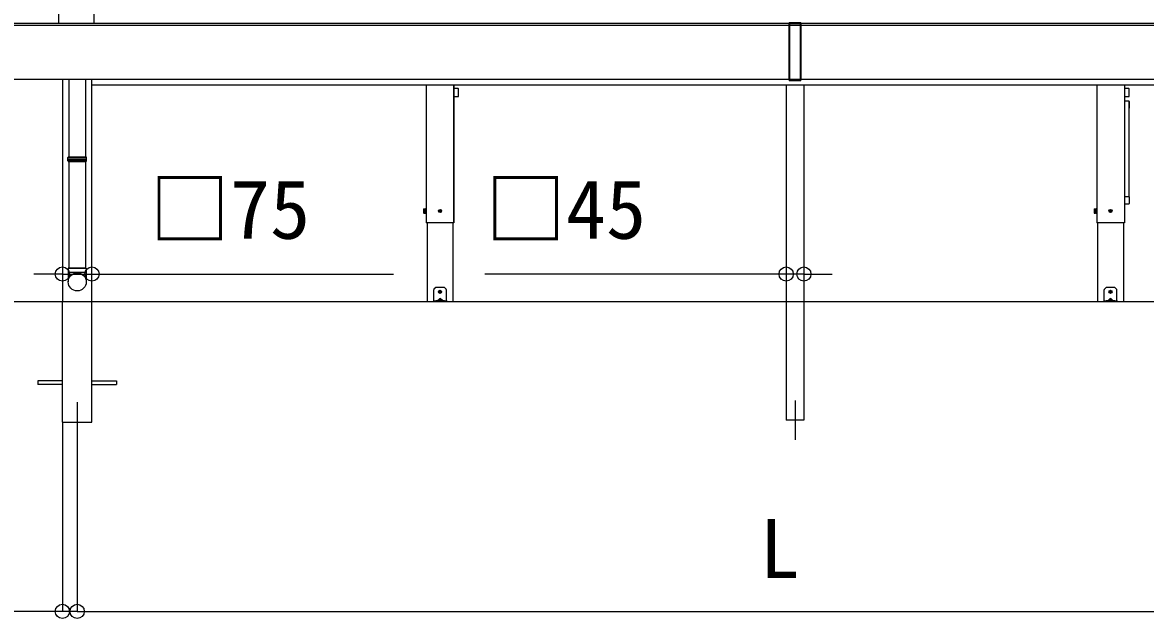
# Model space of a CAD drawing. Units: millimetres, scale not verified. Extents: x -10500 to 10500, y -15600 to 15524.
# Drawn here: x -7732 to -4884, y 7536 to 9046 of the extents above; entities that cross this region are included whole.
import ezdxf
from ezdxf.enums import TextEntityAlignment as Align

# ---------------------------------------------------------------- set-up
doc = ezdxf.new("R2010")
doc.units = ezdxf.units.MM
doc.header["$LTSCALE"] = 80
for name, color, linetype in [('0-3_YKK_12', 2, 'Continuous'), ('0-4_YKK_A1', 4, 'Continuous'), ('0-5_YKK_D', 6, 'Continuous')]:
    doc.layers.add(name, color=color, linetype=linetype)
doc.styles.add('ＭＳ ゴシック', font='')
doc.styles.get('ＭＳ ゴシック').set_extended_font_data('MS Gothic')

msp = doc.modelspace()

# ---------------------------------------------------------------- linework, layer by layer
at = {"layer": '0-3_YKK_12'}
for p, q in [((-5773, 8088.64), (-5773, 7988.64)), ((-7593, 8083.64), (-7593, 7983.64))]:
    msp.add_line(p, q, dxfattribs=at)
at = {"layer": '0-4_YKK_A1'}
for p, q in [((-7640.5, 11180.05), (-7640.5, 9043.64)), ((-7550.5, 11180.05), (-7550.5, 9043.64)), ((3819.47, 9038.64), (-9500, 9038.64)), ((-5788, 9043.64), (-8457, 9043.64)), ((-5788, 9042.72), (-5788, 9045.14)), ((-5788, 8902.55), (-5788, 9042.72)), ((-5787, 9046.14), (-5759, 9046.14)), ((-5787, 9045.84), (-5787, 9046.14)), ((-5787, 9045.84), (-5787, 9043.43)), ((-5759, 9045.84), (-5787, 9045.84)), ((-5759, 9045.84), (-5759, 9046.14)), ((-5759, 9043.43), (-5759, 9045.84)), ((-5758, 9042.72), (-5759, 9042.72)), ((-5759, 8902.55), (-5759, 9042.72)), ((-5758, 9045.14), (-5758, 9042.72)), ((-3089, 9043.64), (-5758, 9043.64)), ((-5758, 9042.72), (-5758, 8902.55)), ((-5788, 8901.64), (-8457, 8901.64)), ((-7630.5, 8901.64), (-7630.5, 8338.64)), ((-7614, 8901.64), (-7614, 8705.83)), ((-7572, 8901.64), (-7572, 8705.83)), ((-7555.5, 8338.64), (-7555.5, 8901.64)), ((-7555.5, 8888.64), (-3990.5, 8888.64)), ((-6708.08, 8888.64), (-6708.08, 8538.64)), ((-6708, 8888.64), (-6708, 8538.64)), ((-6638, 8888.64), (-6638, 8538.64)), ((-6637.92, 8538.64), (-6637.92, 8888.64)), ((-5788, 8900.14), (-5788, 8902.55)), ((-5788, 8902.55), (-5787, 8902.55)), ((-5787, 8902.55), (-5759, 8902.55)), ((-5787, 8901.84), (-5787, 8902.55)), ((-5759, 8901.84), (-5787, 8901.84)), ((-5787, 8901.84), (-5787, 8899.43)), ((-5787, 8899.43), (-5759, 8899.43)), ((-5787, 8899.43), (-5787, 8899.14)), ((-5759, 8899.14), (-5787, 8899.14)), ((-5759, 8902.55), (-5758, 8902.55)), ((-5759, 8901.84), (-5759, 8902.55)), ((-5759, 8899.43), (-5759, 8901.84)), ((-5759, 8899.43), (-5759, 8899.14)), ((-5758, 8902.55), (-5758, 8900.14)), ((-3089, 8901.64), (-5758, 8901.64)), ((-5008.08, 8888.64), (-5008.08, 8538.64)), ((-5008, 8888.64), (-5008, 8538.64)), ((-4938, 8888.64), (-4938, 8538.64)), ((-4937.92, 8888.64), (-4937.92, 8538.64)), ((-6626.8, 8878.84), (-6637.2, 8878.84)), ((-6637.2, 8858.44), (-6626.8, 8858.44)), ((-6625.8, 8859.44), (-6625.8, 8877.84)), ((-4926.8, 8878.84), (-4937.2, 8878.84)), ((-4937.2, 8858.44), (-4926.8, 8858.44)), ((-4925.8, 8859.44), (-4925.8, 8877.84)), ((-4926.8, 8847.3), (-4937.2, 8847.3)), ((-4926.8, 8847.05), (-4937.2, 8847.05)), ((-4927, 8846.68), (-4937, 8846.68)), ((-4926, 8605.05), (-4926, 8845.76)), ((-4925.8, 8846.3), (-4925.8, 8829.14)), ((-7616.5, 8703.83), (-7615.5, 8705.83)), ((-7616.5, 8700.32), (-7616.5, 8703.83)), ((-7616.5, 8703.83), (-7569.5, 8703.83)), ((-7616.5, 8695.83), (-7616.5, 8699.34)), ((-7615.5, 8693.83), (-7616.5, 8695.83)), ((-7569.5, 8695.83), (-7616.5, 8695.83)), ((-7615.5, 8705.83), (-7570.5, 8705.83)), ((-7615.5, 8693.83), (-7570.5, 8693.83)), ((-7614, 8693.83), (-7614, 8423.64)), ((-7572, 8693.83), (-7572, 8423.64)), ((-7569.5, 8703.83), (-7570.5, 8705.83)), ((-7570.5, 8693.83), (-7569.5, 8695.83)), ((-7569.5, 8700.32), (-7569.5, 8703.83)), ((-7569.5, 8695.83), (-7569.5, 8699.34)), ((-4937.2, 8605.42), (-4926.8, 8605.42)), ((-4925.8, 8604.5), (-4925.8, 8604.37)), ((-4925.8, 8604.37), (-4925.8, 8603.84)), ((-4925.8, 8603.84), (-4925.8, 8601.28)), ((-4925.8, 8601.28), (-4925.8, 8589.58)), ((-6714.8, 8573.64), (-6714.35, 8574.41)), ((-6714.8, 8573.64), (-6714.8, 8563.64)), ((-6714.35, 8574.41), (-6710.8, 8574.41)), ((-6714.35, 8571.52), (-6710.8, 8571.52)), ((-6710.8, 8574.41), (-6710.8, 8562.86)), ((-6709.6, 8574.89), (-6708, 8574.89)), ((-5014.8, 8573.64), (-5014.35, 8574.41)), ((-5014.8, 8573.64), (-5014.8, 8563.64)), ((-5014.35, 8574.41), (-5010.8, 8574.41)), ((-5014.35, 8571.52), (-5010.8, 8571.52)), ((-5010.8, 8574.41), (-5010.8, 8562.86)), ((-5009.6, 8574.89), (-5008, 8574.89)), ((-4937.2, 8586.35), (-4926.8, 8586.35)), ((-6714.35, 8565.75), (-6710.8, 8565.75)), ((-6675.24, 8569.14), (-6674.14, 8569.16)), ((-6675.24, 8568.14), (-6674.14, 8568.12)), ((-6674.14, 8569.16), (-6673.62, 8569.26)), ((-6674.14, 8568.12), (-6673.62, 8568.02)), ((-6673.52, 8569.77), (-6673.62, 8569.26)), ((-6673.52, 8567.5), (-6673.62, 8568.02)), ((-6673.5, 8570.88), (-6673.52, 8569.77)), ((-6673.5, 8566.39), (-6673.52, 8567.5)), ((-6672.5, 8570.88), (-6672.48, 8569.77)), ((-6672.5, 8566.39), (-6672.48, 8567.5)), ((-6672.48, 8569.77), (-6672.38, 8569.26)), ((-6672.48, 8567.5), (-6672.38, 8568.02)), ((-6671.86, 8569.16), (-6672.38, 8569.26)), ((-6671.86, 8568.12), (-6672.38, 8568.02)), ((-6670.76, 8569.14), (-6671.86, 8569.16)), ((-6670.76, 8568.14), (-6671.86, 8568.12)), ((-5014.8, 8563.64), (-5014.35, 8562.86)), ((-5014.35, 8565.75), (-5010.8, 8565.75)), ((-5014.35, 8562.86), (-5010.8, 8562.86)), ((-4975.24, 8569.14), (-4974.14, 8569.16)), ((-4975.24, 8568.14), (-4974.14, 8568.12)), ((-4974.14, 8569.16), (-4973.62, 8569.26)), ((-4974.14, 8568.12), (-4973.62, 8568.02)), ((-4973.52, 8569.77), (-4973.62, 8569.26)), ((-4973.52, 8567.5), (-4973.62, 8568.02)), ((-4973.5, 8570.88), (-4973.52, 8569.77)), ((-4973.5, 8566.39), (-4973.52, 8567.5)), ((-4972.5, 8570.88), (-4972.48, 8569.77)), ((-4972.5, 8566.39), (-4972.48, 8567.5)), ((-4972.48, 8569.77), (-4972.38, 8569.26)), ((-4972.48, 8567.5), (-4972.38, 8568.02)), ((-4971.86, 8569.16), (-4972.38, 8569.26)), ((-4971.86, 8568.12), (-4972.38, 8568.02)), ((-4970.76, 8569.14), (-4971.86, 8569.16)), ((-4970.76, 8568.14), (-4971.86, 8568.12)), ((-6637.92, 8538.64), (-6708.08, 8538.64)), ((-6705.65, 8538.64), (-6705.65, 8338.64)), ((-6640.35, 8538.64), (-6640.35, 8338.64)), ((-4937.92, 8538.64), (-5008.08, 8538.64)), ((-5005.65, 8538.64), (-5005.65, 8338.64)), ((-4940.35, 8538.64), (-4940.35, 8338.64)), ((-7570, 8423.64), (-7616, 8423.64)), ((-7616, 8423.64), (-7616, 8388.98)), ((-7616, 8413.64), (-7570, 8413.64)), ((-7614, 8423.64), (-7572, 8423.64)), ((-7570, 8423.64), (-7570, 8388.98)), ((-6684, 8374.64), (-6688.41, 8370.22)), ((-6662, 8374.64), (-6684, 8374.64)), ((-6657.59, 8370.22), (-6662, 8374.64)), ((-4984, 8374.64), (-4988.41, 8370.22)), ((-4962, 8374.64), (-4984, 8374.64)), ((-4957.59, 8370.22), (-4962, 8374.64)), ((-6689, 8341.64), (-6689, 8368.81)), ((-6674.44, 8346.1), (-6678.9, 8341.64)), ((-6675.24, 8364.14), (-6674.14, 8364.16)), ((-6675.24, 8363.14), (-6674.14, 8363.12)), ((-6674.14, 8364.16), (-6673.62, 8364.26)), ((-6674.14, 8363.12), (-6673.62, 8363.02)), ((-6673.52, 8364.77), (-6673.62, 8364.26)), ((-6673.52, 8362.5), (-6673.62, 8363.02)), ((-6673.5, 8365.88), (-6673.52, 8364.77)), ((-6673.5, 8361.39), (-6673.52, 8362.5)), ((-6672.5, 8365.88), (-6672.48, 8364.77)), ((-6672.5, 8361.39), (-6672.48, 8362.5)), ((-6672.48, 8364.77), (-6672.38, 8364.26)), ((-6672.48, 8362.5), (-6672.38, 8363.02)), ((-6671.86, 8364.16), (-6672.38, 8364.26)), ((-6671.86, 8363.12), (-6672.38, 8363.02)), ((-6670.76, 8364.14), (-6671.86, 8364.16)), ((-6670.76, 8363.14), (-6671.86, 8363.12)), ((-6667.1, 8341.64), (-6671.56, 8346.1)), ((-6657, 8341.64), (-6657, 8368.81)), ((-4989, 8341.64), (-4989, 8368.81)), ((-4974.44, 8346.1), (-4978.9, 8341.64)), ((-4975.24, 8364.14), (-4974.14, 8364.16)), ((-4975.24, 8363.14), (-4974.14, 8363.12)), ((-4974.14, 8364.16), (-4973.62, 8364.26)), ((-4974.14, 8363.12), (-4973.62, 8363.02)), ((-4973.52, 8364.77), (-4973.62, 8364.26)), ((-4973.52, 8362.5), (-4973.62, 8363.02)), ((-4973.5, 8365.88), (-4973.52, 8364.77)), ((-4973.5, 8361.39), (-4973.52, 8362.5)), ((-4972.5, 8365.88), (-4972.48, 8364.77)), ((-4972.5, 8361.39), (-4972.48, 8362.5)), ((-4972.48, 8364.77), (-4972.38, 8364.26)), ((-4972.48, 8362.5), (-4972.38, 8363.02)), ((-4971.86, 8364.16), (-4972.38, 8364.26)), ((-4971.86, 8363.12), (-4972.38, 8363.02)), ((-4970.76, 8364.14), (-4971.86, 8364.16)), ((-4970.76, 8363.14), (-4971.86, 8363.12)), ((-4967.1, 8341.64), (-4971.56, 8346.1)), ((-4957, 8341.64), (-4957, 8368.81)), ((3819.47, 8338.63), (-9499.36, 8338.64)), ((-7630.5, 8033.64), (-7630.5, 8338.64)), ((-7555.5, 8033.64), (-7555.5, 8338.64)), ((-6640.35, 8338.64), (-6705.65, 8338.64)), ((-6689, 8341.14), (-6689, 8341.64)), ((-6689, 8338.64), (-6689, 8341.14)), ((-6689, 8341.14), (-6688.41, 8341.14)), ((-6688.41, 8338.64), (-6689, 8338.64)), ((-6688.41, 8341.14), (-6684, 8341.14)), ((-6662, 8341.14), (-6684, 8341.14)), ((-6662, 8338.64), (-6684, 8338.64)), ((-6677, 8342.06), (-6677, 8341.64)), ((-6677, 8341.64), (-6669, 8341.64)), ((-6676.5, 8341.14), (-6669.5, 8341.14)), ((-6669, 8342.06), (-6669, 8341.64)), ((-6662, 8338.64), (-6662, 8341.14)), ((-6662, 8341.14), (-6657.59, 8341.14)), ((-6657.59, 8338.64), (-6662, 8338.64)), ((-6657.59, 8341.14), (-6657, 8341.14)), ((-6657, 8341.64), (-6657, 8341.14)), ((-4940.35, 8338.64), (-5005.65, 8338.64)), ((-4989, 8341.14), (-4989, 8341.64)), ((-4989, 8338.64), (-4989, 8341.14)), ((-4989, 8341.14), (-4988.41, 8341.14)), ((-4988.41, 8338.64), (-4989, 8338.64)), ((-4988.41, 8341.14), (-4984, 8341.14)), ((-4962, 8341.14), (-4984, 8341.14)), ((-4962, 8338.64), (-4984, 8338.64)), ((-4977, 8342.06), (-4977, 8341.64)), ((-4977, 8341.64), (-4969, 8341.64)), ((-4976.5, 8341.14), (-4969.5, 8341.14)), ((-4969, 8342.06), (-4969, 8341.64)), ((-4962, 8338.64), (-4962, 8341.14)), ((-4962, 8341.14), (-4957.59, 8341.14)), ((-4957.59, 8338.64), (-4962, 8338.64)), ((-4957.59, 8341.14), (-4957, 8341.14)), ((-4957, 8341.64), (-4957, 8341.14)), ((-7630.5, 8138.14), (-7693, 8138.14)), ((-7693, 8138.14), (-7693, 8129.14)), ((-7630.5, 8129.14), (-7693, 8129.14)), ((-7555.5, 8138.14), (-7493, 8138.14)), ((-7555.5, 8129.14), (-7493, 8129.14)), ((-7493, 8138.14), (-7493, 8129.14)), ((-7630.5, 8033.64), (-7555.5, 8033.64)), ((-5750.5, 8038.64), (-5795.5, 8038.64))]:
    msp.add_line(p, q, dxfattribs=at)
for points in [[(-5787, 9043.43), (-5787, 9042.72), (-5788, 9042.72)], [(-5787, 9043.43), (-5759, 9043.43), (-5759, 9042.72), (-5787, 9042.72), (-5787, 8902.55)], [(-5795.5, 8888.64), (-5795.5, 8338.64), (-5795.5, 8038.64)], [(-5750.5, 8888.64), (-5750.5, 8338.64), (-5750.5, 8038.64)], [(-7616.5, 8700.31), (-7616.38, 8700.31), (-7616.23, 8700.31), (-7616.03, 8700.31), (-7615.8, 8700.31), (-7615.53, 8700.31), (-7615.22, 8700.3), (-7614.87, 8700.3), (-7614.48, 8700.3), (-7614.06, 8700.3), (-7613.6, 8700.3), (-7613.11, 8700.3), (-7612.58, 8700.3), (-7612.02, 8700.3), (-7611.43, 8700.29), (-7610.81, 8700.29), (-7610.15, 8700.29), (-7609.47, 8700.29), (-7608.76, 8700.29), (-7608.02, 8700.29), (-7607.26, 8700.29), (-7606.47, 8700.29), (-7605.66, 8700.29), (-7604.83, 8700.29), (-7603.98, 8700.29), (-7603.11, 8700.29), (-7602.22, 8700.29), (-7600.4, 8700.3), (-7598.54, 8700.3), (-7596.63, 8700.3), (-7592.76, 8700.31), (-7590.82, 8700.31), (-7588.9, 8700.31), (-7587.01, 8700.32), (-7585.16, 8700.32), (-7583.36, 8700.32), (-7582.49, 8700.32), (-7581.63, 8700.32), (-7580.79, 8700.32), (-7579.97, 8700.33)], [(-7615.21, 8699.35), (-7615.52, 8699.35), (-7615.79, 8699.35), (-7616.03, 8699.35), (-7616.22, 8699.35), (-7616.38, 8699.35), (-7616.5, 8699.35)], [(-7569.5, 8699.32), (-7575.39, 8699.33), (-7578.35, 8699.33), (-7579.11, 8699.33), (-7579.91, 8699.33), (-7580.72, 8699.33), (-7581.56, 8699.34), (-7582.41, 8699.34), (-7583.29, 8699.34), (-7584.18, 8699.34), (-7585.09, 8699.34), (-7586.94, 8699.34), (-7588.83, 8699.35), (-7590.76, 8699.35), (-7592.7, 8699.35), (-7596.57, 8699.36), (-7598.48, 8699.36), (-7600.35, 8699.36), (-7601.27, 8699.36), (-7602.17, 8699.36), (-7603.06, 8699.36), (-7603.93, 8699.37), (-7604.79, 8699.37), (-7605.62, 8699.37), (-7606.43, 8699.37), (-7607.22, 8699.37), (-7607.99, 8699.37), (-7608.73, 8699.37), (-7609.44, 8699.37), (-7610.12, 8699.37), (-7610.78, 8699.36), (-7611.41, 8699.36), (-7612, 8699.36), (-7612.56, 8699.36), (-7613.09, 8699.36), (-7613.59, 8699.36), (-7614.04, 8699.36), (-7614.47, 8699.36), (-7614.86, 8699.36), (-7615.21, 8699.35)], [(-7579.97, 8700.33), (-7579.18, 8700.33), (-7578.42, 8700.33), (-7575.44, 8700.33), (-7569.5, 8700.34)], [(-6708, 8562.39), (-6709.6, 8562.39), (-6709.6, 8574.89)], [(-5008, 8562.39), (-5009.6, 8562.39), (-5009.6, 8574.89)], [(-4925.8, 8589.58), (-4925.8, 8587.54), (-4925.8, 8587.35)], [(-6714.8, 8563.64), (-6714.35, 8562.86), (-6710.8, 8562.86)], [(-6684, 8341.14), (-6684, 8338.64), (-6688.41, 8338.64)], [(-6657, 8341.14), (-6657, 8338.64), (-6657.59, 8338.64)], [(-4984, 8341.14), (-4984, 8338.64), (-4988.41, 8338.64)], [(-4957, 8341.14), (-4957, 8338.64), (-4957.59, 8338.64)]]:
    msp.add_lwpolyline(points, dxfattribs=at)
for points in [[(-6710.8, 8574.39), (-6709.6, 8574.39), (-6709.6, 8562.89), (-6710.8, 8562.89)], [(-5010.8, 8574.39), (-5009.6, 8574.39), (-5009.6, 8562.89), (-5010.8, 8562.89)]]:
    msp.add_lwpolyline(points, close=True, dxfattribs=at)
for centre, radius in [((-6673, 8568.64), 4), ((-4973, 8568.64), 4), ((-6670.88, 8566.52), 0.3), ((-4970.88, 8566.52), 0.3), ((-7592.91, 8388.98), 22.91), ((-6673, 8363.64), 4), ((-6670.88, 8361.52), 0.3), ((-4973, 8363.64), 4), ((-4970.88, 8361.52), 0.3)]:
    msp.add_circle(centre, radius, dxfattribs=at)
for centre, radius, start, end in [((-5787, 9045.14), 1, 90, 180), ((-5787.12, 9044.96), 0.893, 81.95053, 168.57825), ((-5787.12, 9042.55), 0.893, 81.95053, 168.57825), ((-5758.88, 9044.96), 0.893, 11.42175, 98.04947), ((-5758.88, 9042.55), 0.893, 11.42175, 98.04947), ((-5759, 9045.14), 1, 0, 90), ((-5787.13, 8902.73), 0.893, 191.42175, 278.04947), ((-5787.13, 8900.31), 0.893, 191.42175, 278.04947), ((-5787, 8900.14), 1, 180, 270), ((-5758.88, 8902.73), 0.893, 261.95053, 348.57825), ((-5758.88, 8900.31), 0.893, 261.95053, 348.57825), ((-5759, 8900.14), 1, 270, 0), ((-6637.2, 8877.84), 1, 90, 136.07133), ((-6637.2, 8859.44), 1, 223.92867, 270), ((-6626.8, 8877.84), 1, 0, 90), ((-6626.8, 8859.44), 1, 270, 0), ((-4937.2, 8877.84), 1, 90, 136.07133), ((-4937.2, 8859.44), 1, 223.92867, 270), ((-4926.8, 8877.84), 1, 0, 90), ((-4926.8, 8859.44), 1, 270, 0), ((-4937.2, 8846.3), 1, 90, 136.07133), ((-4937.21, 8846.02), 1.03, 89.33234, 133.67747), ((-4937.04, 8845.72), 0.964, 87.79679, 156.39643), ((-4926.96, 8845.72), 0.964, 2.3873, 92.20321), ((-4926.8, 8846.3), 1, 0, 90), ((-4926.76, 8846.08), 0.964, 2.3873, 92.20321), ((-4926.68, 8829.15), 0.881, 320.61871, 359.66491), ((-7616.5, 8699.83), 0.5, 285.49629, 74.51275), ((-7569.5, 8699.83), 0.5, 105.48725, 254.50371), ((-4937.24, 8604.46), 0.964, 87.79679, 135.1392), ((-4926.76, 8604.46), 0.964, 2.3873, 92.20321), ((-6712.24, 8572.97), 2.56, 145.61708, 214.38292), ((-6705.25, 8568.64), 9.55, 162.41276, 197.58724), ((-6673, 8568.64), 2.3, 77.44414, 102.55586), ((-5012.24, 8572.97), 2.56, 145.61708, 214.38292), ((-5005.25, 8568.64), 9.55, 162.41276, 197.58724), ((-4973, 8568.64), 2.3, 77.44414, 102.55586), ((-4937.2, 8587.35), 1, 223.92867, 270), ((-4926.8, 8587.35), 1, 270, 0), ((-6712.24, 8564.31), 2.56, 145.61708, 214.38292), ((-6673, 8568.64), 2.3, 167.44414, 192.55586), ((-6673, 8568.64), 2.3, 257.44414, 282.55586), ((-6673, 8568.64), 2.3, 347.44414, 12.55586), ((-5012.24, 8564.31), 2.56, 145.61708, 214.38292), ((-4973, 8568.64), 2.3, 167.44414, 192.55586), ((-4973, 8568.64), 2.3, 257.44414, 282.55586), ((-4973, 8568.64), 2.3, 347.44414, 12.55586), ((-6687, 8368.81), 2, 135, 180), ((-6673, 8337.94), 6.1, 53.96812, 126.03188), ((-6673, 8363.64), 2.3, 167.44414, 192.55586), ((-6673, 8363.64), 2.3, 77.44414, 102.55586), ((-6673, 8363.64), 2.3, 257.44414, 282.55586), ((-6673, 8363.64), 2.3, 347.44414, 12.55586), ((-6659, 8368.81), 2, 0, 45), ((-4987, 8368.81), 2, 135, 180), ((-4973, 8337.94), 6.1, 53.96812, 126.03188), ((-4973, 8363.64), 2.3, 167.44414, 192.55586), ((-4973, 8363.64), 2.3, 77.44414, 102.55586), ((-4973, 8363.64), 2.3, 257.44414, 282.55586), ((-4973, 8363.64), 2.3, 347.44414, 12.55586), ((-4959, 8368.81), 2, 0, 45), ((-6676, 8342.06), 1, 126.03188, 180), ((-6676.5, 8341.64), 0.5, 180, 270), ((-6669.5, 8341.64), 0.5, 270, 0), ((-6670, 8342.06), 1, 0, 53.96812), ((-4976, 8342.06), 1, 126.03188, 180), ((-4976.5, 8341.64), 0.5, 180, 270), ((-4969.5, 8341.64), 0.5, 270, 0), ((-4970, 8342.06), 1, 0, 53.96812)]:
    msp.add_arc(centre, radius, start, end, dxfattribs=at)
for centre, major_axis, ratio, start_param, end_param in [((-6673, 8343.21), (0, -3.54), 0.707107, 2.5261129, 3.7570724), ((-4973, 8343.21), (0, -3.54), 0.707107, 2.5261129, 3.7570724), ((-6678.4, 8341.64), (0.688, 0.425), 0.381966, 2.1243707, 3.695167), ((-6667.6, 8341.64), (0.688, -0.425), 0.381966, 5.7296109, 7.3004073), ((-4978.4, 8341.64), (0.688, 0.425), 0.381966, 2.1243707, 3.695167), ((-4967.6, 8341.64), (0.688, -0.425), 0.381966, 5.7296109, 7.3004073)]:
    msp.add_ellipse(centre, major_axis=major_axis, ratio=ratio, start_param=start_param, end_param=end_param, dxfattribs=at)
at = {"layer": '0-5_YKK_D'}
for p, q in [((-7630.5, 8408.64), (-7702.5, 8408.64)), ((-7630.5, 8408.64), (-7555.5, 8408.64)), ((-7555.5, 8408.64), (-6791.36, 8408.64)), ((-5795.5, 8408.64), (-6559.64, 8408.64)), ((-5795.5, 8408.64), (-5795.5, 8407.64)), ((-5750.5, 8408.64), (-5795.5, 8408.64)), ((-5750.5, 8408.64), (-5678.5, 8408.64)), ((-7630.5, 8032.64), (-7630.5, 7552.64)), ((-7593, 7982.64), (-7593, 7552.64)), ((-7593, 7982.64), (-7593, 7552.64)), ((-7630.5, 7553.64), (-8329.73, 7553.64)), ((-7593, 7553.64), (-7630.5, 7553.64)), ((-7593, 7553.64), (-3953, 7553.64)), ((-7593, 7553.64), (-7521, 7553.64))]:
    msp.add_line(p, q, dxfattribs=at)
for centre in [(-7630.5, 8408.64), (-7555.5, 8408.64), (-5795.5, 8408.64), (-5750.5, 8408.64), (-7630.5, 7553.64), (-7593, 7553.64), (-7593, 7553.64)]:
    msp.add_circle(centre, 18, dxfattribs=at)

# ---------------------------------------------------------------- texts
at = {"layer": '0-5_YKK_D', "style": 'ＭＳ ゴシック'}
for s, p in [('□75', (-7409.75, 8453.27)), ('□45', (-6557.89, 8453.27)), ('L', (-5862.83, 7593.64))]:
    msp.add_text(s, height=149.6, dxfattribs=at).set_placement(p, align=Align.BOTTOM_LEFT)

doc.saveas('drawing.dxf')
